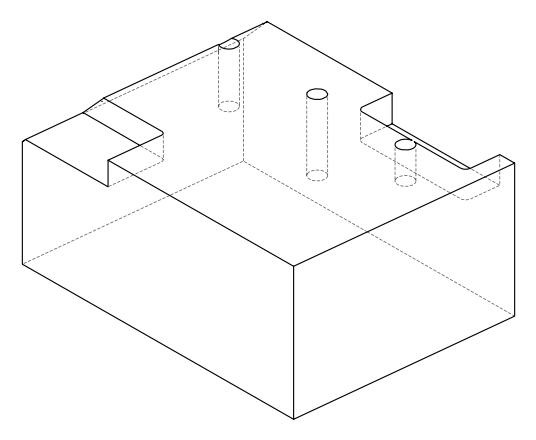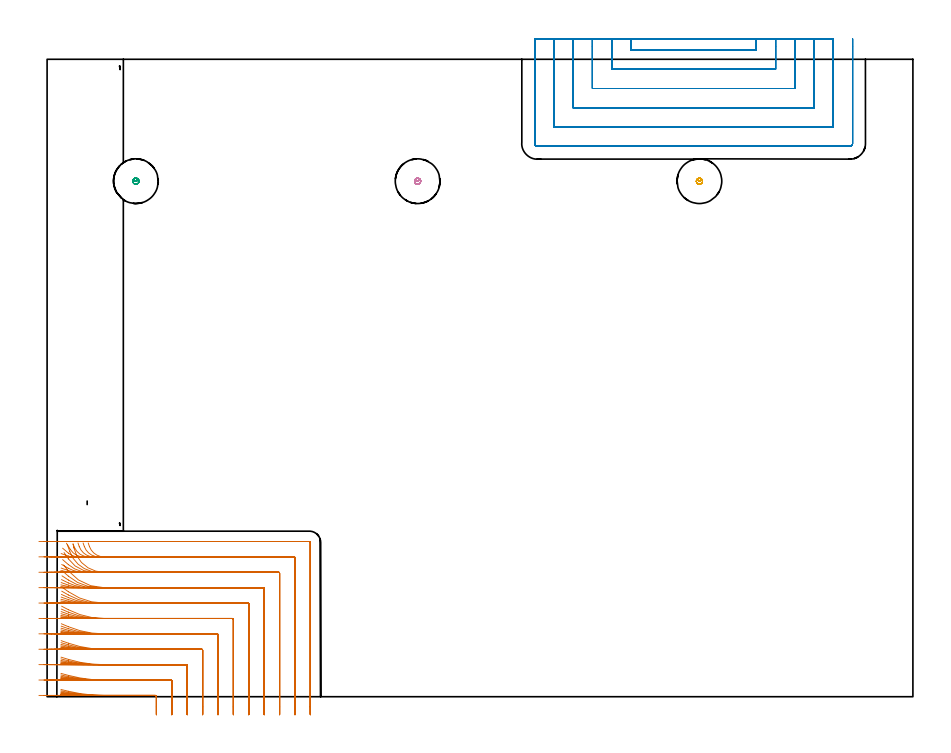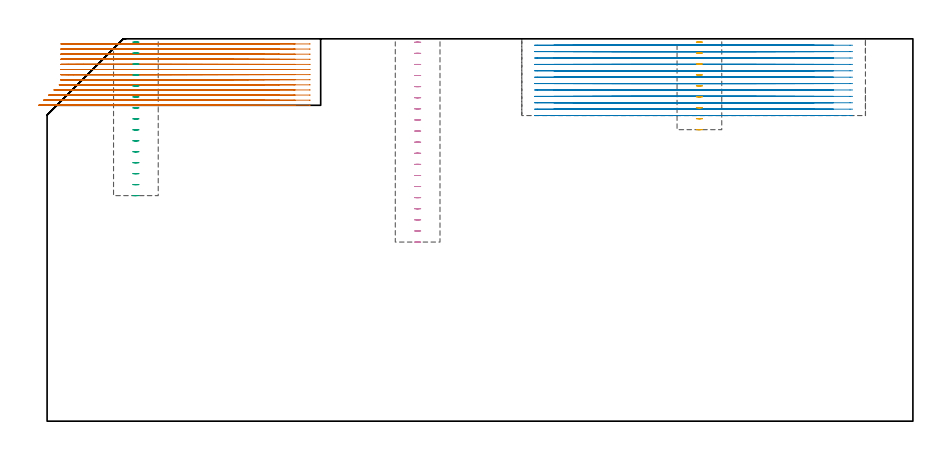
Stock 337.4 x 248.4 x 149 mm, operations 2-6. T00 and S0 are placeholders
(PLAN: 6 operations, 3 tool changes, 94.3 min)
(1 AREA_MILL | FG_CHAMFER_SURFACE | UGT0205_001 | 17.66 min | 100979 mm3)
(2 MILL_CORNER_NOTCH_RECTANGULAR | CORNER_NOTCH_RECTANGULAR | NXT0201_009 | Follow Part, ap 2, ae 75% | 33.83 min | 158572 mm3)
(3 MILL_OPEN_POCKET | POCKET_OPEN | NXT0201_010 | Follow Part, ap 2.5, ae 75% | 40.79 min | 155314 mm3)
(4 MILL_BLIND_HOLE_FROM_SOLID_MATERIAL | STEP1POCKET | UGT0201_133 | Spiral | 0.69 min | 14481 mm3)
(5 MILL_BLIND_HOLE_FROM_SOLID_MATERIAL_1 | STEP1POCKET_1 | UGT0201_133 | Spiral | 0.88 min | 18817 mm3)
(6 MILL_BLIND_HOLE_FROM_SOLID_MATERIAL_2 | STEP1POCKET_2 | UGT0201_133 | Spiral | 0.42 min | 8408 mm3)
(TOOL UGT0205_001 | Chamfer Mill 20 x 3 x 45 deg. | D20 FL50 Z2)
(TOOL NXT0201_009 | ENDMILL 8mm [2P460-0800-NA 1630] | D8 FL26 Z6)
(TOOL NXT0201_010 | ENDMILL 10mm [2P460-1000-NA 1630] | D10 FL30 Z6)
(TOOL UGT0201_133 | Carbide End Mill 15.0 | D15 FL30 Z4)
(OP 2 MILL_CORNER_NOTCH_RECTANGULAR)
G17 G21 G94 G90
T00 M6
G54
G17 G0 G90 X42.6 Y-7. S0 M3
G43 Z159. H1
Z147.008
G94 G1 Y-4. F250.
Y0.104 F500.
G3 X42.204 Y0.5 R0.4
G1 X22.172
G2 X8.3 Y2.126 R60.
G1 X5.381 Y2.819 F250.
G0 Z159.
X48.6 Y-7.
Z147.008
G1 Y-4.
Y6.104 F500.
G3 X48.204 Y6.5 R0.4
G1 X22.172
G2 X8.3 Y8.312 R54.
G1 X5.401 Y9.083 F250.
G0 Z159.
X54.6 Y-7.
Z147.008
G1 Y-4.
Y12.104 F500.
G3 X54.204 Y12.5 R0.4
G1 X22.172
G2 X8.3 Y14.548 R48.
G1 X5.428 Y15.415 F250.
G0 Z159.
X60.6 Y-7.
Z147.008
G1 Y-4.
Y18.104 F500.
G3 X60.204 Y18.5 R0.4
G1 X22.172
G2 X8.3 Y20.857 R42.
G1 X5.468 Y21.848 F250.
G0 Z159.
X66.6 Y-7.
Z147.008
G1 Y-4.
Y24.104 F500.
G3 X66.204 Y24.5 R0.4
G1 X22.172
G2 X8.3 Y27.28 R36.
G1 X5.532 Y28.436 F250.
G0 Z159.
X72.6 Y-7.
Z147.008
G1 Y-4.
Y30.103 F500.
G3 X72.203 Y30.5 R0.4
G1 X22.172
G2 X8.3 Y33.9 R30.
G1 X5.64 Y35.287 F250.
G0 Z159.
X78.6 Y-7.
Z147.008
G1 Y-4.
Y36.103 F500.
G3 X78.203 Y36.5 R0.4
G1 X22.172
G2 X8.3 Y40.915 R24.
G1 X5.852 Y42.649 F250.
G0 Z159.
X84.6 Y-7.
Z147.008
G1 Y-4.
Y42.103 F500.
G3 X84.203 Y42.5 R0.4
G1 X22.172
G2 X8.3 Y49.03 R18.
G1 X6.388 Y51.342 F250.
G0 Z159.
X90.6 Y-7.
Z147.008
G1 Y-4.
Y48.103 F500.
G3 X90.203 Y48.5 R0.4
G1 X22.172
G2 X10.428 Y58.035 R12.
G1 X10.12 Y59.503 F250.
G0 Z159.
X96.6 Y-7.
Z147.008
G1 Y-4.
Y54.103 F500.
G3 X96.203 Y54.5 R0.4
G1 X22.172
G2 X16.515 Y58.5 R6.
G1 X16.015 Y59.914 F250.
G0 Z159.
X102.6 Y-7.
Z147.008
G1 Y-4.
Y60.103 F500.
G3 X102.203 Y60.5 R0.4
G1 X22.172
X19.172 F250.
G0 Z159.
X42.6 Y-7.
Z145.015
G1 Y-4.
Y0.104 F500.
G3 X42.204 Y0.5 R0.4
G1 X20.18
G2 X8.3 Y1.688 R60.
G1 X5.359 Y2.282 F250.
G0 Z159.
X48.6 Y-7.
Z145.015
G1 Y-4.
Y6.104 F500.
G3 X48.204 Y6.5 R0.4
G1 X20.18
G2 X8.3 Y7.823 R54.
G1 X5.373 Y8.483 F250.
G0 Z159.
X54.6 Y-7.
Z145.015
G1 Y-4.
Y12.104 F500.
G3 X54.204 Y12.5 R0.4
G1 X20.18
G2 X8.3 Y13.993 R48.
G1 X5.393 Y14.736 F250.
G0 Z159.
X60.6 Y-7.
Z145.015
G1 Y-4.
Y18.104 F500.
G3 X60.204 Y18.5 R0.4
G1 X20.18
G2 X8.3 Y20.215 R42.
G1 X5.422 Y21.064 F250.
G0 Z159.
X66.6 Y-7.
Z145.015
G1 Y-4.
Y24.104 F500.
G3 X66.204 Y24.5 R0.4
G1 X20.18
G2 X8.3 Y26.517 R36.
G1 X5.468 Y27.507 F250.
G0 Z159.
X72.6 Y-7.
Z145.015
G1 Y-4.
Y30.103 F500.
G3 X72.203 Y30.5 R0.4
G1 X20.18
G2 X8.3 Y32.953 R30.
G1 X5.545 Y34.141 F250.
G0 Z159.
X78.6 Y-7.
Z145.015
G1 Y-4.
Y36.103 F500.
G3 X78.203 Y36.5 R0.4
G1 X20.18
G2 X8.3 Y39.647 R24.
G1 X5.693 Y41.132 F250.
G0 Z159.
X84.6 Y-7.
Z145.015
G1 Y-4.
Y42.103 F500.
G3 X84.203 Y42.5 R0.4
G1 X20.18
G2 X8.3 Y46.977 R18.
G1 X6.046 Y48.957 F250.
G0 Z159.
X90.6 Y-7.
Z145.015
G1 Y-4.
Y48.103 F500.
G3 X90.203 Y48.5 R0.4
G1 X20.18
G2 X8.855 Y56.533 R12.
G1 X7.863 Y59.364 F250.
G0 Z159.
X96.6 Y-7.
Z145.015
G1 Y-4.
Y54.103 F500.
G3 X96.203 Y54.5 R0.4
G1 X20.18
G2 X14.523 Y58.5 R6.
G1 X14.023 Y59.914 F250.
G0 Z159.
X102.6 Y-7.
Z145.015
G1 Y-4.
Y60.103 F500.
G3 X102.203 Y60.5 R0.4
G1 X20.18
X17.18 F250.
G0 Z159.
X42.6 Y-7.
Z143.023
G1 Y-4.
Y0.104 F500.
G3 X42.204 Y0.5 R0.4
G1 X18.194
G2 X8.3 Y1.321 R60.
G1 X5.341 Y1.816 F250.
G0 Z159.
X48.6 Y-7.
Z143.023
G1 Y-4.
Y6.104 F500.
G3 X48.204 Y6.5 R0.4
G1 X18.194
G2 X8.3 Y7.414 R54.
G1 X5.351 Y7.964 F250.
G0 Z159.
X54.6 Y-7.
Z143.023
G1 Y-4.
Y12.104 F500.
G3 X54.204 Y12.5 R0.4
G1 X18.194
G2 X8.3 Y13.531 R48.
G1 X5.364 Y14.149 F250.
G0 Z159.
X60.6 Y-7.
Z143.023
G1 Y-4.
Y18.104 F500.
G3 X60.204 Y18.5 R0.4
G1 X18.194
G2 X8.3 Y19.682 R42.
G1 X5.384 Y20.389 F250.
G0 Z159.
X66.6 Y-7.
Z143.023
G1 Y-4.
Y24.104 F500.
G3 X66.204 Y24.5 R0.4
G1 X18.194
G2 X8.3 Y25.886 R36.
G1 X5.415 Y26.711 F250.
G0 Z159.
X72.6 Y-7.
Z143.023
G1 Y-4.
Y30.103 F500.
G3 X72.203 Y30.5 R0.4
G1 X18.194
G2 X8.3 Y32.178 R30.
G1 X5.468 Y33.168 F250.
G0 Z159.
X78.6 Y-7.
Z143.023
G1 Y-4.
Y36.103 F500.
G3 X78.203 Y36.5 R0.4
G1 X18.194
G2 X8.3 Y38.634 R24.
G1 X5.567 Y39.871 F250.
G0 Z159.
X84.6 Y-7.
Z143.023
G1 Y-4.
Y42.103 F500.
G3 X84.203 Y42.5 R0.4
G1 X18.194
G2 X8.3 Y45.463 R18.
G1 X5.794 Y47.112 F250.
G0 Z159.
X90.6 Y-7.
Z143.023
G1 Y-4.
Y48.103 F500.
G3 X90.203 Y48.5 R0.4
G1 X18.194
G2 X8.3 Y53.709 R12.
G1 X6.602 Y56.183 F250.
G0 Z159.
X96.6 Y-7.
Z143.023
G1 Y-4.
Y54.103 F500.
G3 X96.203 Y54.5 R0.4
G1 X18.194
G2 X12.537 Y58.5 R6.
G1 X12.037 Y59.914 F250.
G0 Z159.
X102.6 Y-7.
Z143.023
G1 Y-4.
Y60.103 F500.
G3 X102.203 Y60.5 R0.4
G1 X18.194
X15.194 F250.
G0 Z159.
X42.6 Y-7.
Z141.031
G1 Y-4.
Y0.104 F500.
G3 X42.204 Y0.5 R0.4
G1 X16.201
G2 X8.3 Y1.023 R60.
G1 X5.326 Y1.418 F250.
G0 Z159.
X48.6 Y-7.
Z141.031
G1 Y-4.
Y6.104 F500.
G3 X48.204 Y6.5 R0.4
G1 X16.201
G2 X8.3 Y7.081 R54.
G1 X5.332 Y7.52 F250.
G0 Z159.
X54.6 Y-7.
Z141.031
G1 Y-4.
Y12.104 F500.
G3 X54.204 Y12.5 R0.4
G1 X16.201
G2 X8.3 Y13.155 R48.
G1 X5.341 Y13.649 F250.
G0 Z159.
X60.6 Y-7.
Z141.031
G1 Y-4.
Y18.104 F500.
G3 X60.204 Y18.5 R0.4
G1 X16.201
G2 X8.3 Y19.25 R42.
G1 X5.354 Y19.814 F250.
G0 Z159.
X66.6 Y-7.
Z141.031
G1 Y-4.
Y24.104 F500.
G3 X66.204 Y24.5 R0.4
G1 X16.201
G2 X8.3 Y25.378 R36.
G1 X5.373 Y26.036 F250.
G0 Z159.
X72.6 Y-7.
Z141.031
G1 Y-4.
Y30.103 F500.
G3 X72.203 Y30.5 R0.4
G1 X16.201
G2 X8.3 Y31.559 R30.
G1 X5.406 Y32.349 F250.
G0 Z159.
X78.6 Y-7.
Z141.031
G1 Y-4.
Y36.103 F500.
G3 X78.203 Y36.5 R0.4
G1 X16.201
G2 X8.3 Y37.838 R24.
G1 X5.467 Y38.825 F250.
G0 Z159.
X84.6 Y-7.
Z141.031
G1 Y-4.
Y42.103 F500.
G3 X84.203 Y42.5 R0.4
G1 X16.201
G2 X8.3 Y44.327 R18.
G1 X5.604 Y45.644 F250.
G0 Z159.
X90.6 Y-7.
Z141.031
G1 Y-4.
Y48.103 F500.
G3 X90.203 Y48.5 R0.4
G1 X16.201
G2 X8.3 Y51.468 R12.
G1 X6.042 Y53.443 F250.
G0 Z159.
X96.6 Y-7.
Z141.031
G1 Y-4.
Y54.103 F500.
G3 X96.203 Y54.5 R0.4
G1 X16.201
G2 X10.675 Y58.163 R6.
G1 X10.091 Y59.544 F250.
G0 Z159.
X102.6 Y-7.
Z141.031
G1 Y-4.
Y60.103 F500.
G3 X102.203 Y60.5 R0.4
G1 X16.201
X13.201 F250.
G0 Z159.
X42.6 Y-7.
Z139.038
G1 Y-4.
Y0.104 F500.
G3 X42.204 Y0.5 R0.4
G1 X14.203
G2 X8.3 Y0.791 R60.
G1 X5.315 Y1.086 F250.
G0 Z159.
X48.6 Y-7.
Z139.038
G1 Y-4.
Y6.104 F500.
G3 X48.204 Y6.5 R0.4
G1 X14.203
G2 X8.3 Y6.824 R54.
G1 X5.318 Y7.152 F250.
G0 Z159.
X54.6 Y-7.
Z139.038
G1 Y-4.
Y12.104 F500.
G3 X54.204 Y12.5 R0.4
G1 X14.203
G2 X8.3 Y12.864 R48.
G1 X5.323 Y13.233 F250.
G0 Z159.
X60.6 Y-7.
Z139.038
G1 Y-4.
Y18.104 F500.
G3 X60.204 Y18.5 R0.4
G1 X14.203
G2 X8.3 Y18.917 R42.
G1 X5.33 Y19.339 F250.
G0 Z159.
X66.6 Y-7.
Z139.038
G1 Y-4.
Y24.104 F500.
G3 X66.204 Y24.5 R0.4
G1 X14.203
G2 X8.3 Y24.987 R36.
G1 X5.341 Y25.479 F250.
G0 Z159.
X72.6 Y-7.
Z139.038
G1 Y-4.
Y30.103 F500.
G3 X72.203 Y30.5 R0.4
G1 X14.203
G2 X8.3 Y31.087 R30.
G1 X5.359 Y31.677 F250.
G0 Z159.
X78.6 Y-7.
Z139.038
G1 Y-4.
Y36.103 F500.
G3 X78.203 Y36.5 R0.4
G1 X14.203
G2 X8.3 Y37.237 R24.
G1 X5.392 Y37.975 F250.
G0 Z159.
X84.6 Y-7.
Z139.038
G1 Y-4.
Y42.103 F500.
G3 X84.203 Y42.5 R0.4
G1 X14.203
G2 X8.3 Y43.495 R18.
G1 X5.466 Y44.479 F250.
G0 Z159.
X90.6 Y-7.
Z139.038
G1 Y-4.
Y48.103 F500.
G3 X90.203 Y48.5 R0.4
G1 X14.203
G2 X8.3 Y50.052 R12.
G1 X5.688 Y51.528 F250.
G0 Z159.
X96.6 Y-7.
Z139.038
G1 Y-4.
Y54.103 F500.
G3 X96.203 Y54.5 R0.4
G1 X14.203
G2 X9.141 Y57.278 R6.
G1 X7.531 Y59.809 F250.
G0 Z159.
X102.6 Y-7.
Z139.038
G1 Y-4.
Y60.103 F500.
G3 X102.203 Y60.5 R0.4
G1 X14.203
X11.203 F250.
G0 Z159.
X42.6 Y-7.
Z137.046
G1 Y-4.
Y0.104 F500.
G3 X42.204 Y0.5 R0.4
G1 X12.211
G2 X8.3 Y0.628 R60.
G1 X5.306 Y0.823 F250.
G0 Z159.
X48.6 Y-7.
Z137.046
G1 Y-4.
Y6.104 F500.
G3 X48.204 Y6.5 R0.4
G1 X12.211
G2 X8.3 Y6.642 R54.
G1 X5.308 Y6.859 F250.
G0 Z159.
X54.6 Y-7.
Z137.046
G1 Y-4.
Y12.104 F500.
G3 X54.204 Y12.5 R0.4
G1 X12.211
G2 X8.3 Y12.66 R48.
G1 X5.31 Y12.904 F250.
G0 Z159.
X60.6 Y-7.
Z137.046
G1 Y-4.
Y18.104 F500.
G3 X60.204 Y18.5 R0.4
G1 X12.211
G2 X8.3 Y18.682 R42.
G1 X5.313 Y18.962 F250.
G0 Z159.
X66.6 Y-7.
Z137.046
G1 Y-4.
Y24.104 F500.
G3 X66.204 Y24.5 R0.4
G1 X12.211
G2 X8.3 Y24.713 R36.
G1 X5.318 Y25.039 F250.
G0 Z159.
X72.6 Y-7.
Z137.046
G1 Y-4.
Y30.103 F500.
G3 X72.203 Y30.5 R0.4
G1 X12.211
G2 X8.3 Y30.756 R30.
G1 X5.326 Y31.147 F250.
G0 Z159.
X78.6 Y-7.
Z137.046
G1 Y-4.
Y36.103 F500.
G3 X78.203 Y36.5 R0.4
G1 X12.211
G2 X8.3 Y36.821 R24.
G1 X5.34 Y37.31 F250.
G0 Z159.
X84.6 Y-7.
Z137.046
G1 Y-4.
Y42.103 F500.
G3 X84.203 Y42.5 R0.4
G1 X12.211
G2 X8.3 Y42.93 R18.
G1 X5.372 Y43.582 F250.
G0 Z159.
X90.6 Y-7.
Z137.046
G1 Y-4.
Y48.103 F500.
G3 X90.203 Y48.5 R0.4
G1 X12.211
G2 X8.3 Y49.155 R12.
G1 X5.464 Y50.133 F250.
G0 Z159.
X96.6 Y-7.
Z137.046
G1 Y-4.
Y54.103 F500.
G3 X96.203 Y54.5 R0.4
G1 X12.211
G2 X8.316 Y55.936 R6.
G1 X6.034 Y57.884 F250.
G0 Z159.
X102.6 Y-7.
Z137.046
G1 Y-4.
Y60.103 F500.
G3 X102.203 Y60.5 R0.4
G1 X12.211
X9.211 F250.
G0 Z159.
X42.6 Y-7.
Z135.054
G1 Y-4.
Y0.104 F500.
G3 X42.204 Y0.5 R0.4
G1 X10.229
G2 X8.3 Y0.531 R60.
G1 X5.302 Y0.627 F250.
G0 Z159.
X48.6 Y-7.
Z135.054
G1 Y-4.
Y6.104 F500.
G3 X48.204 Y6.5 R0.4
G1 X10.229
G2 X8.3 Y6.534 R54.
G1 X5.302 Y6.642 F250.
G0 Z159.
X54.6 Y-7.
Z135.054
G1 Y-4.
Y12.104 F500.
G3 X54.204 Y12.5 R0.4
G1 X10.229
G2 X8.3 Y12.539 R48.
G1 X5.302 Y12.659 F250.
G0 Z159.
X60.6 Y-7.
Z135.054
G1 Y-4.
Y18.104 F500.
G3 X60.204 Y18.5 R0.4
G1 X10.229
G2 X8.3 Y18.544 R42.
G1 X5.303 Y18.682 F250.
G0 Z159.
X66.6 Y-7.
Z135.054
G1 Y-4.
Y24.104 F500.
G3 X66.204 Y24.5 R0.4
G1 X10.229
G2 X8.3 Y24.552 R36.
G1 X5.304 Y24.712 F250.
G0 Z159.
X72.6 Y-7.
Z135.054
G1 Y-4.
Y30.103 F500.
G3 X72.203 Y30.5 R0.4
G1 X10.229
G2 X8.3 Y30.562 R30.
G1 X5.306 Y30.755 F250.
G0 Z159.
X78.6 Y-7.
Z135.054
G1 Y-4.
Y36.103 F500.
G3 X78.203 Y36.5 R0.4
G1 X10.229
G2 X8.3 Y36.578 R24.
G1 X5.31 Y36.819 F250.
G0 Z159.
X84.6 Y-7.
Z135.054
G1 Y-4.
Y42.103 F500.
G3 X84.203 Y42.5 R0.4
G1 X10.229
G2 X8.3 Y42.604 R18.
G1 X5.317 Y42.925 F250.
G0 Z159.
X90.6 Y-7.
Z135.054
G1 Y-4.
Y48.103 F500.
G3 X90.203 Y48.5 R0.4
G1 X10.229
G2 X8.3 Y48.656 R12.
G1 X5.339 Y49.138 F250.
G0 Z159.
X96.6 Y-7.
Z135.054
G1 Y-4.
Y54.103 F500.
G3 X96.203 Y54.5 R0.4
G1 X10.229
G2 X8.3 Y54.819 R6.
G1 X5.459 Y55.783 F250.
G0 Z159.
X102.6 Y-7.
Z135.054
G1 Y-4.
Y60.103 F500.
G3 X102.203 Y60.5 R0.4
G1 X10.229
X7.229 F250.
G0 Z159.
X42.6 Y-7.
Z133.062
G1 Y-4.
Y0.104 F500.
G3 X42.204 Y0.5 R0.4
G1 X8.487
X8.3
X5.3 Y0.51 F250.
G0 Z159.
X48.6 Y-7.
Z133.062
G1 Y-4.
Y6.104 F500.
G3 X48.204 Y6.5 R0.4
G1 X8.487
X8.3
X5.3 Y6.511 F250.
G0 Z159.
X54.6 Y-7.
Z133.062
G1 Y-4.
Y12.104 F500.
G3 X54.204 Y12.5 R0.4
G1 X8.487
X8.3
X5.3 Y12.512 F250.
G0 Z159.
X60.6 Y-7.
Z133.062
G1 Y-4.
Y18.104 F500.
G3 X60.204 Y18.5 R0.4
G1 X8.487
X8.3
X5.3 Y18.514 F250.
G0 Z159.
X66.6 Y-7.
Z133.062
G1 Y-4.
Y24.104 F500.
G3 X66.204 Y24.5 R0.4
G1 X8.487
X8.3
X5.3 Y24.516 F250.
G0 Z159.
X72.6 Y-7.
Z133.062
G1 Y-4.
Y30.103 F500.
G3 X72.203 Y30.5 R0.4
G1 X8.487
X8.3 Y30.501
X5.3 Y30.519 F250.
G0 Z159.
X78.6 Y-7.
Z133.062
G1 Y-4.
Y36.103 F500.
G3 X78.203 Y36.5 R0.4
G1 X8.487
X8.3 Y36.501
X5.3 Y36.524 F250.
G0 Z159.
X84.6 Y-7.
Z133.062
G1 Y-4.
Y42.103 F500.
G3 X84.203 Y42.5 R0.4
G1 X8.487
X8.3 Y42.501
X5.3 Y42.532 F250.
G0 Z159.
X90.6 Y-7.
Z133.062
G1 Y-4.
Y48.103 F500.
G3 X90.203 Y48.5 R0.4
G1 X8.487
X8.3 Y48.501
X5.3 Y48.548 F250.
G0 Z159.
X96.6 Y-7.
Z133.062
G1 Y-4.
Y54.103 F500.
G3 X96.203 Y54.5 R0.4
G1 X8.487
X8.3 Y54.503
X5.301 Y54.597 F250.
G0 Z159.
X102.6 Y-7.
Z133.062
G1 Y-4.
Y60.103 F500.
G3 X102.203 Y60.5 R0.4
G1 X8.487
X5.487 F250.
G0 Z159.
X42.6 Y-7.
Z131.069
G1 Y-4.
Y0.104 F500.
G3 X42.204 Y0.5 R0.4
G1 X7.769
X4.769 F250.
G0 Z159.
X48.6 Y-7.
Z131.069
G1 Y-4.
Y6.104 F500.
G3 X48.204 Y6.5 R0.4
G1 X7.769
X4.769 F250.
G0 Z159.
X54.6 Y-7.
Z131.069
G1 Y-4.
Y12.104 F500.
G3 X54.204 Y12.5 R0.4
G1 X7.769
X4.769 F250.
G0 Z159.
X60.6 Y-7.
Z131.069
G1 Y-4.
Y18.104 F500.
G3 X60.204 Y18.5 R0.4
G1 X7.769
X4.769 F250.
G0 Z159.
X66.6 Y-7.
Z131.069
G1 Y-4.
Y24.104 F500.
G3 X66.204 Y24.5 R0.4
G1 X7.769
X4.769 F250.
G0 Z159.
X72.6 Y-7.
Z131.069
G1 Y-4.
Y30.103 F500.
G3 X72.203 Y30.5 R0.4
G1 X7.769
X4.769 F250.
G0 Z159.
X78.6 Y-7.
Z131.069
G1 Y-4.
Y36.103 F500.
G3 X78.203 Y36.5 R0.4
G1 X7.769
X4.769 F250.
G0 Z159.
X84.6 Y-7.
Z131.069
G1 Y-4.
Y42.103 F500.
G3 X84.203 Y42.5 R0.4
G1 X7.769
X4.769 F250.
G0 Z159.
X90.6 Y-7.
Z131.069
G1 Y-4.
Y48.103 F500.
G3 X90.203 Y48.5 R0.4
G1 X7.769
X4.769 F250.
G0 Z159.
X96.6 Y-7.
Z131.069
G1 Y-4.
Y54.103 F500.
G3 X96.203 Y54.5 R0.4
G1 X7.769
X4.769 F250.
G0 Z159.
X102.6 Y-7.
Z131.069
G1 Y-4.
Y60.103 F500.
G3 X102.203 Y60.5 R0.4
G1 X7.769
X4.769 F250.
G0 Z159.
X42.6 Y-7.
Z129.077
G1 Y-4.
Y0.105 F500.
G3 X42.205 Y0.5 R0.4
G1 X5.777
X2.777 F250.
G0 Z159.
X48.6 Y-7.
Z129.077
G1 Y-4.
Y6.104 F500.
G3 X48.204 Y6.5 R0.4
G1 X5.777
X2.777 F250.
G0 Z159.
X54.6 Y-7.
Z129.077
G1 Y-4.
Y12.104 F500.
G3 X54.204 Y12.5 R0.4
G1 X5.777
X2.777 F250.
G0 Z159.
X60.6 Y-7.
Z129.077
G1 Y-4.
Y18.104 F500.
G3 X60.204 Y18.5 R0.4
G1 X5.777
X2.777 F250.
G0 Z159.
X66.6 Y-7.
Z129.077
G1 Y-4.
Y24.104 F500.
G3 X66.204 Y24.5 R0.4
G1 X5.777
X2.777 F250.
G0 Z159.
X72.6 Y-7.
Z129.077
G1 Y-4.
Y30.103 F500.
G3 X72.203 Y30.5 R0.4
G1 X5.777
X2.777 F250.
G0 Z159.
X78.6 Y-7.
Z129.077
G1 Y-4.
Y36.103 F500.
G3 X78.203 Y36.5 R0.4
G1 X5.777
X2.777 F250.
G0 Z159.
X84.6 Y-7.
Z129.077
G1 Y-4.
Y42.103 F500.
G3 X84.203 Y42.5 R0.4
G1 X5.777
X2.777 F250.
G0 Z159.
X90.6 Y-7.
Z129.077
G1 Y-4.
Y48.103 F500.
G3 X90.203 Y48.5 R0.4
G1 X5.777
X2.777 F250.
G0 Z159.
X96.6 Y-7.
Z129.077
G1 Y-4.
Y54.103 F500.
G3 X96.203 Y54.5 R0.4
G1 X5.777
X2.777 F250.
G0 Z159.
X102.6 Y-7.
Z129.077
G1 Y-4.
Y60.103 F500.
G3 X102.203 Y60.5 R0.4
G1 X5.777
X2.777 F250.
G0 Z159.
X42.6 Y-7.
Z127.085
G1 Y-4.
Y0.105 F500.
G3 X42.205 Y0.5 R0.4
G1 X3.79
X0.79 F250.
G0 Z159.
X48.6 Y-7.
Z127.085
G1 Y-4.
Y6.104 F500.
G3 X48.204 Y6.5 R0.4
G1 X3.785
X0.785 F250.
G0 Z159.
X54.6 Y-7.
Z127.085
G1 Y-4.
Y12.104 F500.
G3 X54.204 Y12.5 R0.4
G1 X3.785
X0.785 F250.
G0 Z159.
X60.6 Y-7.
Z127.085
G1 Y-4.
Y18.104 F500.
G3 X60.204 Y18.5 R0.4
G1 X3.785
X0.785 F250.
G0 Z159.
X66.6 Y-7.
Z127.085
G1 Y-4.
Y24.104 F500.
G3 X66.204 Y24.5 R0.4
G1 X3.785
X0.785 F250.
G0 Z159.
X72.6 Y-7.
Z127.085
G1 Y-4.
Y30.103 F500.
G3 X72.203 Y30.5 R0.4
G1 X3.785
X0.785 F250.
G0 Z159.
X78.6 Y-7.
Z127.085
G1 Y-4.
Y36.103 F500.
G3 X78.203 Y36.5 R0.4
G1 X3.785
X0.785 F250.
G0 Z159.
X84.6 Y-7.
Z127.085
G1 Y-4.
Y42.103 F500.
G3 X84.203 Y42.5 R0.4
G1 X3.785
X0.785 F250.
G0 Z159.
X90.6 Y-7.
Z127.085
G1 Y-4.
Y48.103 F500.
G3 X90.203 Y48.5 R0.4
G1 X3.785
X0.785 F250.
G0 Z159.
X96.6 Y-7.
Z127.085
G1 Y-4.
Y54.103 F500.
G3 X96.203 Y54.5 R0.4
G1 X3.785
X0.785 F250.
G0 Z159.
X102.6 Y-7.
Z127.085
G1 Y-4.
Y60.103 F500.
G3 X102.203 Y60.5 R0.4
G1 X3.785
X0.785 F250.
G0 Z159.
X42.6 Y-7.
Z125.092
G1 Y-4.
Y0.105 F500.
G3 X42.205 Y0.5 R0.4
G1 X1.796
X-1.204 F250.
G0 Z159.
X48.6 Y-7.
Z125.092
G1 Y-4.
Y6.104 F500.
G3 X48.204 Y6.5 R0.4
G1 X1.792
X-1.208 F250.
G0 Z159.
X54.6 Y-7.
Z125.092
G1 Y-4.
Y12.104 F500.
G3 X54.204 Y12.5 R0.4
G1 X1.792
X-1.208 F250.
G0 Z159.
X60.6 Y-7.
Z125.092
G1 Y-4.
Y18.104 F500.
G3 X60.204 Y18.5 R0.4
G1 X1.792
X-1.208 F250.
G0 Z159.
X66.6 Y-7.
Z125.092
G1 Y-4.
Y24.104 F500.
G3 X66.204 Y24.5 R0.4
G1 X1.792
X-1.208 F250.
G0 Z159.
X72.6 Y-7.
Z125.092
G1 Y-4.
Y30.104 F500.
G3 X72.204 Y30.5 R0.4
G1 X1.792
X-1.208 F250.
G0 Z159.
X78.6 Y-7.
Z125.092
G1 Y-4.
Y36.103 F500.
G3 X78.203 Y36.5 R0.4
G1 X1.792
X-1.208 F250.
G0 Z159.
X84.6 Y-7.
Z125.092
G1 Y-4.
Y42.103 F500.
G3 X84.203 Y42.5 R0.4
G1 X1.792
X-1.208 F250.
G0 Z159.
X90.6 Y-7.
Z125.092
G1 Y-4.
Y48.103 F500.
G3 X90.203 Y48.5 R0.4
G1 X1.792
X-1.208 F250.
G0 Z159.
X96.6 Y-7.
Z125.092
G1 Y-4.
Y54.103 F500.
G3 X96.203 Y54.5 R0.4
G1 X1.792
X-1.208 F250.
G0 Z159.
X102.6 Y-7.
Z125.092
G1 Y-4.
Y60.103 F500.
G3 X102.203 Y60.5 R0.4
G1 X1.792
X-1.208 F250.
G0 Z159.
X42.6 Y-7.
Z123.1
G1 Y-4.
Y0.105 F500.
G3 X42.205 Y0.5 R0.4
G1 X-0.197
X-3.197 F250.
G0 Z159.
X48.6 Y-7.
Z123.1
G1 Y-4.
Y6.104 F500.
G3 X48.204 Y6.5 R0.4
G1 X-0.198
X-3.198 F250.
G0 Z159.
X54.6 Y-7.
Z123.1
G1 Y-4.
Y12.104 F500.
G3 X54.204 Y12.5 R0.4
G1 X-0.199
X-3.199 F250.
G0 Z159.
X60.6 Y-7.
Z123.1
G1 Y-4.
Y18.104 F500.
G3 X60.204 Y18.5 R0.4
G1 X-0.199
X-3.199 F250.
G0 Z159.
X66.6 Y-7.
Z123.1
G1 Y-4.
Y24.104 F500.
G3 X66.204 Y24.5 R0.4
G1 X-0.199
X-3.199 F250.
G0 Z159.
X72.6 Y-7.
Z123.1
G1 Y-4.
Y30.103 F500.
G3 X72.203 Y30.5 R0.4
G1 X-0.199
X-3.199 F250.
G0 Z159.
X78.6 Y-7.
Z123.1
G1 Y-4.
Y36.103 F500.
G3 X78.203 Y36.5 R0.4
G1 X-0.199
X-3.199 F250.
G0 Z159.
X84.6 Y-7.
Z123.1
G1 Y-4.
Y42.103 F500.
G3 X84.203 Y42.5 R0.4
G1 X-0.199
X-3.199 F250.
G0 Z159.
X90.6 Y-7.
Z123.1
G1 Y-4.
Y48.103 F500.
G3 X90.203 Y48.5 R0.4
G1 X-0.199
X-3.199 F250.
G0 Z159.
X96.6 Y-7.
Z123.1
G1 Y-4.
Y54.103 F500.
G3 X96.203 Y54.5 R0.4
G1 X-0.199
X-3.199 F250.
G0 Z159.
X102.6 Y-7.
Z123.1
G1 Y-4.
Y60.103 F500.
G3 X102.203 Y60.5 R0.4
G1 X-0.199
X-3.199 F250.
G0 Z159.
M5
M2
(OP 3 MILL_OPEN_POCKET)
G17 G21 G94 G90
T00 M6
G54
G17 G0 G90 X227.5 Y256.4 S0 M3
G43 Z159. H1
Z146.508
G94 G1 Y253.4 F250.
Y252. F500.
X276.4
Y253.4
Y256.4 F250.
X220.
Y253.4
Y244.5 F500.
X283.9
Y253.4
Y256.4 F250.
X212.5
Y253.4
Y237. F500.
X291.4
Y253.4
Y256.4 F250.
X205.
Y253.4
Y229.5 F500.
X298.9
Y253.4
Y256.4 F250.
X197.5
Y253.4
Y222. F500.
X306.4
Y253.4
Y256.4 F250.
X190.
Y253.4
Y215.5 F500.
G3 X191. Y214.5 R1.
G1 X312.9
G3 X313.9 Y215.5 R1.
G1 Y253.4
Y256.4 F250.
G0 X227.5 Z144.017
G1 Y253.4
Y252. F500.
X276.4
Y253.4
Y256.4 F250.
X220.
Y253.4
Y244.5 F500.
X283.9
Y253.4
Y256.4 F250.
X212.5
Y253.4
Y237. F500.
X291.4
Y253.4
Y256.4 F250.
X205.
Y253.4
Y229.5 F500.
X298.9
Y253.4
Y256.4 F250.
X197.5
Y253.4
Y222. F500.
X306.4
Y253.4
Y256.4 F250.
X190.
Y253.4
Y215.5 F500.
G3 X191. Y214.5 R1.
G1 X312.9
G3 X313.9 Y215.5 R1.
G1 Y253.4
Y256.4 F250.
G0 X227.5 Z141.525
G1 Y253.4
Y252. F500.
X276.4
Y253.4
Y256.4 F250.
X220.
Y253.4
Y244.5 F500.
X283.9
Y253.4
Y256.4 F250.
X212.5
Y253.4
Y237. F500.
X291.4
Y253.4
Y256.4 F250.
X205.
Y253.4
Y229.5 F500.
X298.9
Y253.4
Y256.4 F250.
X197.5
Y253.4
Y222. F500.
X306.4
Y253.4
Y256.4 F250.
X190.
Y253.4
Y215.5 F500.
G3 X191. Y214.5 R1.
G1 X312.9
G3 X313.9 Y215.5 R1.
G1 Y253.4
Y256.4 F250.
G0 X227.5 Z139.033
G1 Y253.4
Y252. F500.
X276.4
Y253.4
Y256.4 F250.
X220.
Y253.4
Y244.5 F500.
X283.9
Y253.4
Y256.4 F250.
X212.5
Y253.4
Y237. F500.
X291.4
Y253.4
Y256.4 F250.
X205.
Y253.4
Y229.5 F500.
X298.9
Y253.4
Y256.4 F250.
X197.5
Y253.4
Y222. F500.
X306.4
Y253.4
Y256.4 F250.
X190.
Y253.4
Y215.5 F500.
G3 X191. Y214.5 R1.
G1 X312.9
G3 X313.9 Y215.5 R1.
G1 Y253.4
Y256.4 F250.
G0 X227.5 Z136.542
G1 Y253.4
Y252. F500.
X276.4
Y253.4
Y256.4 F250.
X220.
Y253.4
Y244.5 F500.
X283.9
Y253.4
Y256.4 F250.
X212.5
Y253.4
Y237. F500.
X291.4
Y253.4
Y256.4 F250.
X205.
Y253.4
Y229.5 F500.
X298.9
Y253.4
Y256.4 F250.
X197.5
Y253.4
Y222. F500.
X306.4
Y253.4
Y256.4 F250.
X190.
Y253.4
Y215.5 F500.
G3 X191. Y214.5 R1.
G1 X312.9
G3 X313.9 Y215.5 R1.
G1 Y253.4
Y256.4 F250.
G0 X227.5 Z134.05
G1 Y253.4
Y252. F500.
X276.4
Y253.4
Y256.4 F250.
X220.
Y253.4
Y244.5 F500.
X283.9
Y253.4
Y256.4 F250.
X212.5
Y253.4
Y237. F500.
X291.4
Y253.4
Y256.4 F250.
X205.
Y253.4
Y229.5 F500.
X298.9
Y253.4
Y256.4 F250.
X197.5
Y253.4
Y222. F500.
X306.4
Y253.4
Y256.4 F250.
X190.
Y253.4
Y215.5 F500.
G3 X191. Y214.5 R1.
G1 X312.9
G3 X313.9 Y215.5 R1.
G1 Y253.4
Y256.4 F250.
G0 X227.5 Z131.558
G1 Y253.4
Y252. F500.
X276.4
Y253.4
Y256.4 F250.
X220.
Y253.4
Y244.5 F500.
X283.9
Y253.4
Y256.4 F250.
X212.5
Y253.4
Y237. F500.
X291.4
Y253.4
Y256.4 F250.
X205.
Y253.4
Y229.5 F500.
X298.9
Y253.4
Y256.4 F250.
X197.5
Y253.4
Y222. F500.
X306.4
Y253.4
Y256.4 F250.
X190.
Y253.4
Y215.5 F500.
G3 X191. Y214.5 R1.
G1 X312.9
G3 X313.9 Y215.5 R1.
G1 Y253.4
Y256.4 F250.
G0 X227.5 Z129.067
G1 Y253.4
Y252. F500.
X276.4
Y253.4
Y256.4 F250.
X220.
Y253.4
Y244.5 F500.
X283.9
Y253.4
Y256.4 F250.
X212.5
Y253.4
Y237. F500.
X291.4
Y253.4
Y256.4 F250.
X205.
Y253.4
Y229.5 F500.
X298.9
Y253.4
Y256.4 F250.
X197.5
Y253.4
Y222. F500.
X306.4
Y253.4
Y256.4 F250.
X190.
Y253.4
Y215.5 F500.
G3 X191. Y214.5 R1.
G1 X312.9
G3 X313.9 Y215.5 R1.
G1 Y253.4
Y256.4 F250.
G0 X227.5 Z126.575
G1 Y253.4
Y252. F500.
X276.4
Y253.4
Y256.4 F250.
X220.
Y253.4
Y244.5 F500.
X283.9
Y253.4
Y256.4 F250.
X212.5
Y253.4
Y237. F500.
X291.4
Y253.4
Y256.4 F250.
X205.
Y253.4
Y229.5 F500.
X298.9
Y253.4
Y256.4 F250.
X197.5
Y253.4
Y222. F500.
X306.4
Y253.4
Y256.4 F250.
X190.
Y253.4
Y215.5 F500.
G3 X191. Y214.5 R1.
G1 X312.9
G3 X313.9 Y215.5 R1.
G1 Y253.4
Y256.4 F250.
G0 X227.5 Z124.083
G1 Y253.4
Y252. F500.
X276.4
Y253.4
Y256.4 F250.
X220.
Y253.4
Y244.5 F500.
X283.9
Y253.4
Y256.4 F250.
X212.5
Y253.4
Y237. F500.
X291.4
Y253.4
Y256.4 F250.
X205.
Y253.4
Y229.5 F500.
X298.9
Y253.4
Y256.4 F250.
X197.5
Y253.4
Y222. F500.
X306.4
Y253.4
Y256.4 F250.
X190.
Y253.4
Y215.5 F500.
G3 X191. Y214.5 R1.
G1 X312.9
G3 X313.9 Y215.5 R1.
G1 Y253.4
Y256.4 F250.
G0 X227.5 Z121.592
G1 Y253.4
Y252. F500.
X276.4
Y253.4
Y256.4 F250.
X220.
Y253.4
Y244.5 F500.
X283.9
Y253.4
Y256.4 F250.
X212.5
Y253.4
Y237. F500.
X291.4
Y253.4
Y256.4 F250.
X205.
Y253.4
Y229.5 F500.
X298.9
Y253.4
Y256.4 F250.
X197.5
Y253.4
Y222. F500.
X306.4
Y253.4
Y256.4 F250.
X190.
Y253.4
Y215.5 F500.
G3 X191. Y214.5 R1.
G1 X312.9
G3 X313.9 Y215.5 R1.
G1 Y253.4
Y256.4 F250.
G0 X227.5 Z119.1
G1 Y253.4
Y252. F500.
X276.4
Y253.4
Y256.4 F250.
X220.
Y253.4
Y244.5 F500.
X283.9
Y253.4
Y256.4 F250.
X212.5
Y253.4
Y237. F500.
X291.4
Y253.4
Y256.4 F250.
X205.
Y253.4
Y229.5 F500.
X298.9
Y253.4
Y256.4 F250.
X197.5
Y253.4
Y222. F500.
X306.4
Y253.4
Y256.4 F250.
X190.
Y253.4
Y215.5 F500.
G3 X191. Y214.5 R1.
G1 X312.9
G3 X313.9 Y215.5 R1.
G1 Y253.4
Y256.4 F250.
G0 Z159.
M5
M2
(OP 4 MILL_BLIND_HOLE_FROM_SOLID_MATERIAL)
G17 G21 G94 G90
T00 M6
G54
G17 G0 G90 X34.6 Y200.9 S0 M3
G43 Z159. H0
Z147.727
G94 G3 X35.2 Y201.5 R0.6 F250.
X34.6 Y202.1 R0.6
X33.4 Y200.9 R1.2
X34.6 Y202.1 R-1.2
X34. Y201.5 R0.6
X34.6 Y200.9 R0.6
G0 Z143.453
G3 X35.2 Y201.5 R0.6
X34.6 Y202.1 R0.6
X33.4 Y200.9 R1.2
X34.6 Y202.1 R-1.2
X34. Y201.5 R0.6
X34.6 Y200.9 R0.6
G0 Z139.18
G3 X35.2 Y201.5 R0.6
X34.6 Y202.1 R0.6
X33.4 Y200.9 R1.2
X34.6 Y202.1 R-1.2
X34. Y201.5 R0.6
X34.6 Y200.9 R0.6
G0 Z134.907
G3 X35.2 Y201.5 R0.6
X34.6 Y202.1 R0.6
X33.4 Y200.9 R1.2
X34.6 Y202.1 R-1.2
X34. Y201.5 R0.6
X34.6 Y200.9 R0.6
G0 Z130.633
G3 X35.2 Y201.5 R0.6
X34.6 Y202.1 R0.6
X33.4 Y200.9 R1.2
X34.6 Y202.1 R-1.2
X34. Y201.5 R0.6
X34.6 Y200.9 R0.6
G0 Z126.36
G3 X35.2 Y201.5 R0.6
X34.6 Y202.1 R0.6
X33.4 Y200.9 R1.2
X34.6 Y202.1 R-1.2
X34. Y201.5 R0.6
X34.6 Y200.9 R0.6
G0 Z122.087
G3 X35.2 Y201.5 R0.6
X34.6 Y202.1 R0.6
X33.4 Y200.9 R1.2
X34.6 Y202.1 R-1.2
X34. Y201.5 R0.6
X34.6 Y200.9 R0.6
G0 Z117.813
G3 X35.2 Y201.5 R0.6
X34.6 Y202.1 R0.6
X33.4 Y200.9 R1.2
X34.6 Y202.1 R-1.2
X34. Y201.5 R0.6
X34.6 Y200.9 R0.6
G0 Z113.54
G3 X35.2 Y201.5 R0.6
X34.6 Y202.1 R0.6
X33.4 Y200.9 R1.2
X34.6 Y202.1 R-1.2
X34. Y201.5 R0.6
X34.6 Y200.9 R0.6
G0 Z109.267
G3 X35.2 Y201.5 R0.6
X34.6 Y202.1 R0.6
X33.4 Y200.9 R1.2
X34.6 Y202.1 R-1.2
X34. Y201.5 R0.6
X34.6 Y200.9 R0.6
G0 Z104.993
G3 X35.2 Y201.5 R0.6
X34.6 Y202.1 R0.6
X33.4 Y200.9 R1.2
X34.6 Y202.1 R-1.2
X34. Y201.5 R0.6
X34.6 Y200.9 R0.6
G0 Z100.72
G3 X35.2 Y201.5 R0.6
X34.6 Y202.1 R0.6
X33.4 Y200.9 R1.2
X34.6 Y202.1 R-1.2
X34. Y201.5 R0.6
X34.6 Y200.9 R0.6
G0 Z96.447
G3 X35.2 Y201.5 R0.6
X34.6 Y202.1 R0.6
X33.4 Y200.9 R1.2
X34.6 Y202.1 R-1.2
X34. Y201.5 R0.6
X34.6 Y200.9 R0.6
G0 Z92.173
G3 X35.2 Y201.5 R0.6
X34.6 Y202.1 R0.6
X33.4 Y200.9 R1.2
X34.6 Y202.1 R-1.2
X34. Y201.5 R0.6
X34.6 Y200.9 R0.6
G0 Z87.9
G3 X35.2 Y201.5 R0.6
X34.6 Y202.1 R0.6
X33.4 Y200.9 R1.2
X34.6 Y202.1 R-1.2
X34. Y201.5 R0.6
X34.6 Y200.9 R0.6
G0 Z159.
M5
M2
(OP 5 MILL_BLIND_HOLE_FROM_SOLID_MATERIAL_1)
G17 G21 G94 G90
T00 M6
G54
G17 G0 G90 X144.4 Y200.9 S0 M3
G43 Z159. H0
Z147.674
G94 G3 X145. Y201.5 R0.6 F250.
X144.4 Y202.1 R0.6
X143.2 Y200.9 R1.2
X144.4 Y202.1 R-1.2
X143.8 Y201.5 R0.6
X144.4 Y200.9 R0.6
G0 Z143.347
G3 X145. Y201.5 R0.6
X144.4 Y202.1 R0.6
X143.2 Y200.9 R1.2
X144.4 Y202.1 R-1.2
X143.8 Y201.5 R0.6
X144.4 Y200.9 R0.6
G0 Z139.021
G3 X145. Y201.5 R0.6
X144.4 Y202.1 R0.6
X143.2 Y200.9 R1.2
X144.4 Y202.1 R-1.2
X143.8 Y201.5 R0.6
X144.4 Y200.9 R0.6
G0 Z134.695
G3 X145. Y201.5 R0.6
X144.4 Y202.1 R0.6
X143.2 Y200.9 R1.2
X144.4 Y202.1 R-1.2
X143.8 Y201.5 R0.6
X144.4 Y200.9 R0.6
G0 Z130.368
G3 X145. Y201.5 R0.6
X144.4 Y202.1 R0.6
X143.2 Y200.9 R1.2
X144.4 Y202.1 R-1.2
X143.8 Y201.5 R0.6
X144.4 Y200.9 R0.6
G0 Z126.042
G3 X145. Y201.5 R0.6
X144.4 Y202.1 R0.6
X143.2 Y200.9 R1.2
X144.4 Y202.1 R-1.2
X143.8 Y201.5 R0.6
X144.4 Y200.9 R0.6
G0 Z121.716
G3 X145. Y201.5 R0.6
X144.4 Y202.1 R0.6
X143.2 Y200.9 R1.2
X144.4 Y202.1 R-1.2
X143.8 Y201.5 R0.6
X144.4 Y200.9 R0.6
G0 Z117.389
G3 X145. Y201.5 R0.6
X144.4 Y202.1 R0.6
X143.2 Y200.9 R1.2
X144.4 Y202.1 R-1.2
X143.8 Y201.5 R0.6
X144.4 Y200.9 R0.6
G0 Z113.063
G3 X145. Y201.5 R0.6
X144.4 Y202.1 R0.6
X143.2 Y200.9 R1.2
X144.4 Y202.1 R-1.2
X143.8 Y201.5 R0.6
X144.4 Y200.9 R0.6
G0 Z108.737
G3 X145. Y201.5 R0.6
X144.4 Y202.1 R0.6
X143.2 Y200.9 R1.2
X144.4 Y202.1 R-1.2
X143.8 Y201.5 R0.6
X144.4 Y200.9 R0.6
G0 Z104.411
G3 X145. Y201.5 R0.6
X144.4 Y202.1 R0.6
X143.2 Y200.9 R1.2
X144.4 Y202.1 R-1.2
X143.8 Y201.5 R0.6
X144.4 Y200.9 R0.6
G0 Z100.084
G3 X145. Y201.5 R0.6
X144.4 Y202.1 R0.6
X143.2 Y200.9 R1.2
X144.4 Y202.1 R-1.2
X143.8 Y201.5 R0.6
X144.4 Y200.9 R0.6
G0 Z95.758
G3 X145. Y201.5 R0.6
X144.4 Y202.1 R0.6
X143.2 Y200.9 R1.2
X144.4 Y202.1 R-1.2
X143.8 Y201.5 R0.6
X144.4 Y200.9 R0.6
G0 Z91.432
G3 X145. Y201.5 R0.6
X144.4 Y202.1 R0.6
X143.2 Y200.9 R1.2
X144.4 Y202.1 R-1.2
X143.8 Y201.5 R0.6
X144.4 Y200.9 R0.6
G0 Z87.105
G3 X145. Y201.5 R0.6
X144.4 Y202.1 R0.6
X143.2 Y200.9 R1.2
X144.4 Y202.1 R-1.2
X143.8 Y201.5 R0.6
X144.4 Y200.9 R0.6
G0 Z82.779
G3 X145. Y201.5 R0.6
X144.4 Y202.1 R0.6
X143.2 Y200.9 R1.2
X144.4 Y202.1 R-1.2
X143.8 Y201.5 R0.6
X144.4 Y200.9 R0.6
G0 Z78.453
G3 X145. Y201.5 R0.6
X144.4 Y202.1 R0.6
X143.2 Y200.9 R1.2
X144.4 Y202.1 R-1.2
X143.8 Y201.5 R0.6
X144.4 Y200.9 R0.6
G0 Z74.126
G3 X145. Y201.5 R0.6
X144.4 Y202.1 R0.6
X143.2 Y200.9 R1.2
X144.4 Y202.1 R-1.2
X143.8 Y201.5 R0.6
X144.4 Y200.9 R0.6
G0 Z69.8
G3 X145. Y201.5 R0.6
X144.4 Y202.1 R0.6
X143.2 Y200.9 R1.2
X144.4 Y202.1 R-1.2
X143.8 Y201.5 R0.6
X144.4 Y200.9 R0.6
G0 Z159.
M5
M2
(OP 6 MILL_BLIND_HOLE_FROM_SOLID_MATERIAL_2)
G17 G21 G94 G90
T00 M6
G54
G17 G0 G90 X254.2 Y200.9 S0 M3
G43 Z159. H0
Z147.733
G94 G3 X254.8 Y201.5 R0.6 F250.
X254.2 Y202.1 R0.6
X253. Y200.9 R1.2
X254.2 Y202.1 R-1.2
X253.6 Y201.5 R0.6
X254.2 Y200.9 R0.6
G0 Z143.467
G3 X254.8 Y201.5 R0.6
X254.2 Y202.1 R0.6
X253. Y200.9 R1.2
X254.2 Y202.1 R-1.2
X253.6 Y201.5 R0.6
X254.2 Y200.9 R0.6
G0 Z139.2
G3 X254.8 Y201.5 R0.6
X254.2 Y202.1 R0.6
X253. Y200.9 R1.2
X254.2 Y202.1 R-1.2
X253.6 Y201.5 R0.6
X254.2 Y200.9 R0.6
G0 Z134.933
G3 X254.8 Y201.5 R0.6
X254.2 Y202.1 R0.6
X253. Y200.9 R1.2
X254.2 Y202.1 R-1.2
X253.6 Y201.5 R0.6
X254.2 Y200.9 R0.6
G0 Z130.667
G3 X254.8 Y201.5 R0.6
X254.2 Y202.1 R0.6
X253. Y200.9 R1.2
X254.2 Y202.1 R-1.2
X253.6 Y201.5 R0.6
X254.2 Y200.9 R0.6
G0 Z126.4
G3 X254.8 Y201.5 R0.6
X254.2 Y202.1 R0.6
X253. Y200.9 R1.2
X254.2 Y202.1 R-1.2
X253.6 Y201.5 R0.6
X254.2 Y200.9 R0.6
G0 Z122.133
G3 X254.8 Y201.5 R0.6
X254.2 Y202.1 R0.6
X253. Y200.9 R1.2
X254.2 Y202.1 R-1.2
X253.6 Y201.5 R0.6
X254.2 Y200.9 R0.6
G0 Z117.867
G3 X254.8 Y201.5 R0.6
X254.2 Y202.1 R0.6
X253. Y200.9 R1.2
X254.2 Y202.1 R-1.2
X253.6 Y201.5 R0.6
X254.2 Y200.9 R0.6
G0 Z113.6
G3 X254.8 Y201.5 R0.6
X254.2 Y202.1 R0.6
X253. Y200.9 R1.2
X254.2 Y202.1 R-1.2
X253.6 Y201.5 R0.6
X254.2 Y200.9 R0.6
G0 Z159.
M5
M2
